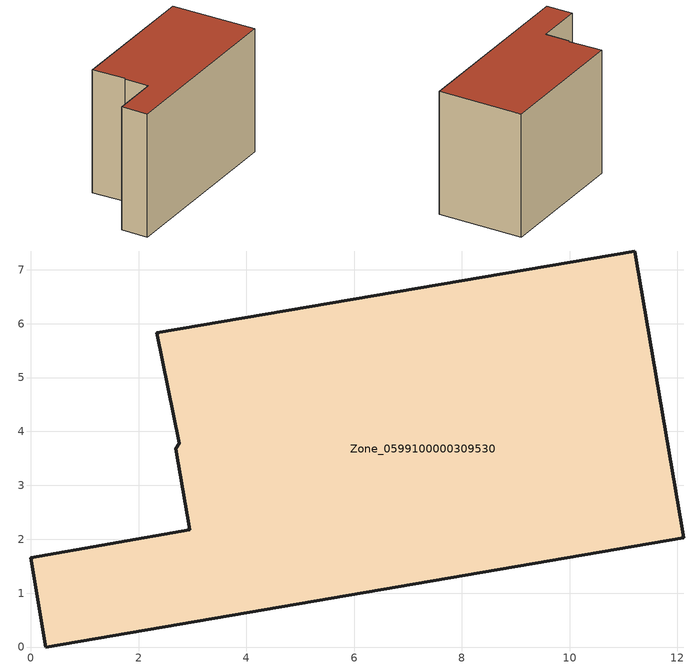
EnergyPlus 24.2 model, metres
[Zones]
Zone_0599100000309530
 floor ground (C_G): 11.21,7.35 12.12,2.03 0.28,0 0,1.66 2.95,2.18 2.69,3.68 2.76,3.78 2.34,5.83 z0
 wall outside (C_F): 0,1.66 0.28,0 12.12,2.03 11.21,7.35 2.34,5.83 2.76,3.78 2.69,3.68 2.95,2.18 0,1.66 z0:7.89
 roof outside (C_R): 2.34,5.83 2.76,3.78 2.69,3.68 2.95,2.18 0,1.66 0.28,0 12.12,2.03 11.21,7.35 z7.89
[BUILDING]
Pand.0599100000309530: North Axis=0; Terrain=City; Loads Convergence Tolerance Value=0.04; Temperature Convergence Tolerance Value=0.4; Solar Distribution=FullExterior; Maximum Number of Warmup Days=25; Minimum Number of Warmup Days=1
[Site:Location]
Rotterdam.The.Hague.AP_ZH_NLD Design_Conditions: Latitude=51.96; Longitude=4.45; Time Zone=1; Elevation=-4.5
[SITE:GROUNDTEMPERATURE:BUILDINGSURFACE]
18, 18, 18, 18, 18, 18, 18, 18, 18, 18, 18, 18
[MATERIAL] Thermal Absorptance=0.9; Solar Absorptance=0.7; Visible Absorptance=0.7
Name | Roughness | Thickness | Conductivity | Density | Specific Heat
G.TI.1992-2005 | MediumSmooth | 0.15 | 0.06 | 540 | 1210
F.TI.1992-2005 | Rough | 0.3 | 0.12 | 1920 | 840
R.TI.1992-2005 | MediumRough | 0.2 | 0.08 | 1500 | 1000
[CONSTRUCTION]
C_G: G.TI.1992-2005
C_F: F.TI.1992-2005
C_R: R.TI.1992-2005
[ZONE]
Zone_0599100000309530: Type=1; Multiplier=1; Ceiling Height=Autocalculate; Volume=Autocalculate; Floor Area=autocalculate; Part of Total Floor Area=Yes
[ZONEINFILTRATION:DESIGNFLOWRATE]
Infil_Zone_0599100000309530: Zone or ZoneList or Space or SpaceList=Zone_0599100000309530; Schedule=AlwaysOn; Design Flow Rate Calculation Method=Flow/Area; Flow Rate per Floor Area=0.0015; Constant Term Coefficient=1; Temperature Term Coefficient=0; Velocity Term Coefficient=0; Velocity Squared Term Coefficient=0
[HVACTEMPLATE:ZONE:IDEALLOADSAIRSYSTEM]
Zone_0599100000309530: Maximum Heating Supply Air Temperature=50; Minimum Cooling Supply Air Temperature=13; Maximum Heating Supply Air Humidity Ratio=0.0156; Minimum Cooling Supply Air Humidity Ratio=0.0077; Heating Limit=NoLimit; Cooling Limit=NoLimit; Dehumidification Control Type=ConstantSensibleHeatRatio; Cooling Sensible Heat Ratio=0.7; Dehumidification Setpoint=60; Humidification Control Type=None; Humidification Setpoint=30; Outdoor Air Method=None; Outdoor Air Flow Rate per Person=0.00944; Outdoor Air Flow Rate per Zone Floor Area=0; Outdoor Air Flow Rate per Zone=0; Demand Controlled Ventilation Type=None; Outdoor Air Economizer Type=NoEconomizer; Heat Recovery Type=None; Sensible Heat Recovery Effectiveness=0.7; Latent Heat Recovery Effectiveness=0.65
[ZONECONTROL:THERMOSTAT]
ThermostatControl_Zone_0599100000309530: Zone or ZoneList=Zone_0599100000309530; Control Type Schedule=DualSetpointControlType; Control 1=Thermostat_Zone_0599100000309530; Temperature Difference Between Cutout And Setpoint=0
[THERMOSTATSETPOINT:DUALSETPOINT]
Thermostat_Zone_0599100000309530: Heating Setpoint Temperature Schedule=HeatingSetpoint_Zone_0599100000309530; Cooling Setpoint Temperature Schedule=CoolingSetpoint_Zone_0599100000309530
[SCHEDULE:COMPACT]
HeatingSetpoint_Zone_0599100000309530: Through: 12/31, For: AllDays, Until: 24:00, 21
CoolingSetpoint_Zone_0599100000309530: Through: 12/31, For: AllDays, Until: 24:00, 24
DualSetpointControlType: Through: 12/31, For: AllDays, Until: 24:00, 4
AlwaysOn: Through: 12/31, For: AllDays, Until: 24:00, 1
